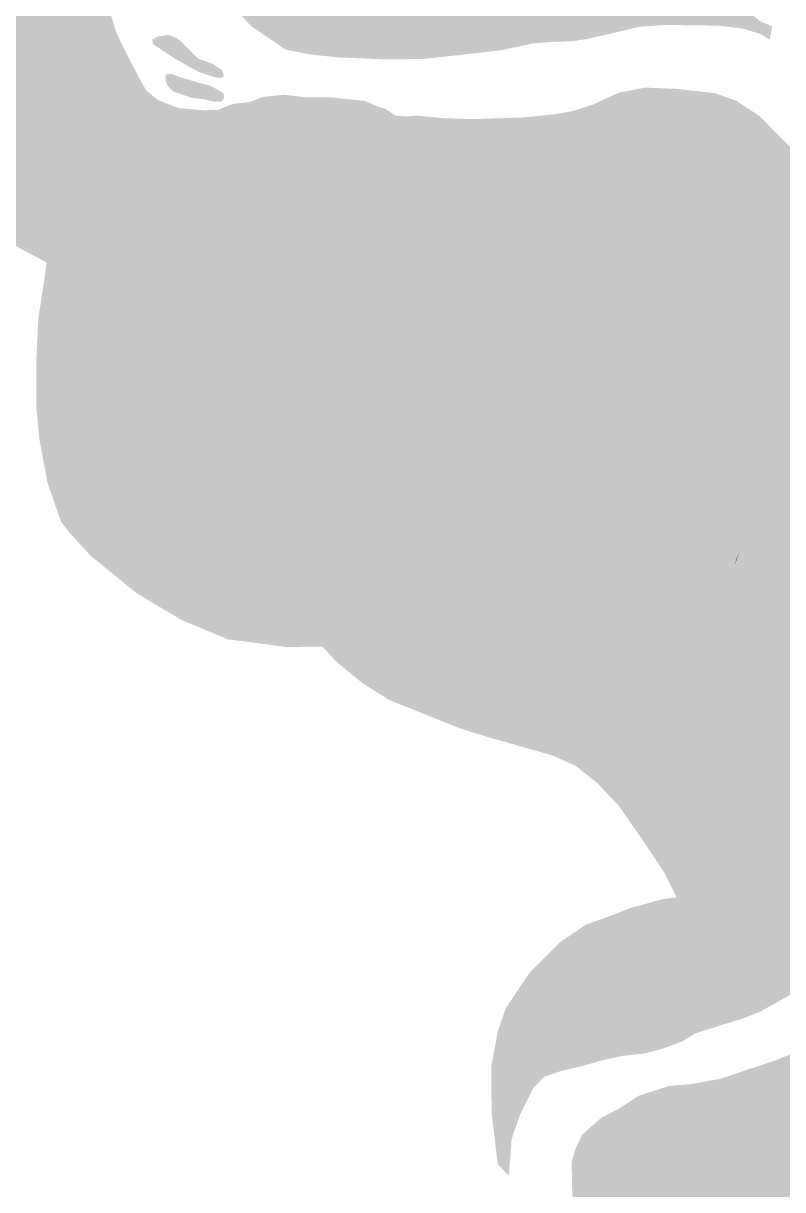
# Model space of a CAD drawing. Header units: inches. Extents: x 288635 to 693176, y 676945 to 1601077.
# Drawn here: x 412558 to 424437, y 863583 to 881831 of the extents above; entities that cross this region are included whole.
import ezdxf

# ---------------------------------------------------------------- set-up
doc = ezdxf.new("R2010")
doc.units = ezdxf.units.IN
doc.header["$MEASUREMENT"] = 0

msp = doc.modelspace()

# ---------------------------------------------------------------- hatches: boundary and pattern name
for points in [[(422206.3646, 889000.8553), (422241.9246, 888858.615), (422338.4448, 888706.2147), (422384.1649, 888599.5345), (422404.485, 888462.3742), (422368.9249, 888284.5738), (422252.7029, 888011.563), (422214.4891, 888092.0132), (421919.8485, 888310.4537), (421518.5277, 888513.6541), (421066.4068, 888671.1344), (420578.7258, 888803.2146), (420146.9249, 888914.9749), (419679.564, 888991.175), (419136.0029, 888584.7742), (419923.4045, 888234.2535), (420588.8858, 887990.413), (421203.567, 887782.1326), (421620.1279, 887619.5723), (421823.3283, 887446.8519), (421884.2884, 887253.8115), (421813.1682, 887045.5311), (421564.2477, 886725.4905), (421396.6074, 886578.1702), (421137.5269, 886542.6101), (420741.2861, 886679.7704), (419979.2846, 887253.8115), (418709.282, 888493.334), (418155.5609, 888401.8938), (417779.6402, 888366.3338), (417891.4004, 888249.4935), (417459.3702, 887614.2982), (417164.7296, 887172.3373), (417052.9694, 886791.3366), (417063.1294, 886339.2157), (417108.8495, 886141.0953), (417154.5696, 885866.7747), (417134.2496, 885602.6142), (417078.3695, 885379.0938), (416859.929, 885079.3732), (416377.3281, 884683.1324), (416362.088, 884418.9718), (416453.5282, 884109.0912), (416494.1683, 883844.9307), (416763.4088, 883921.1308), (417235.8498, 884246.2515), (417545.7304, 884485.012), (417860.691, 884901.5728), (418013.0913, 885160.6533), (417997.7283, 885550.6084), (417962.5933, 886442.4289), (417948.8997, 886790.0085), (418048.6514, 887009.777), (418287.4119, 887355.2177), (418551.7841, 887746.5902), (418882.0024, 887416.3719), (419430.6435, 886801.6906), (419791.3242, 886507.05), (419860.7101, 886471.8314), (419911.7451, 886086.0618), (420145.4256, 885064.9798), (420252.1058, 884348.6984), (420277.5059, 883861.0174), (420343.546, 882905.9755), (420384.1861, 882545.2948), (420678.8267, 882489.4146), (421146.1876, 882357.3344), (421217.3078, 882784.0552), (421185.7763, 883376.1461), (421371.2603, 883308.778), (421530.0106, 883245.2778), (421635.8441, 883165.9027), (422016.8449, 882890.7355), (422318.4705, 882694.9434), (422683.5962, 882557.3598), (423117.5138, 882430.3595), (423435.0144, 882308.651), (423614.1411, 882242.7346), (423755.6495, 882136.928), (424078.7715, 881867.6597), (424274.5425, 881780.4536), (424234.3654, 881574.906), (424091.6621, 881663.6134), (423812.2615, 881749.9736), (423416.0207, 881795.6937), (422608.2991, 881805.8537), (422186.6583, 881775.3736), (421892.0177, 881704.2535), (421384.0167, 881587.4132), (421145.2562, 881551.8532), (420845.5356, 881541.6932), (420525.495, 881516.2931), (420032.734, 881409.6129), (419402.8127, 881338.4927), (418798.2915, 881272.4526), (418229.3304, 881267.3726), (417482.5689, 881297.8527), (417010.1279, 881348.6528), (416661.3852, 881421.0429), (416133.0642, 881776.6436), (415599.6631, 882330.3647), (415325.3426, 882706.2855), (414995.1419, 883031.4061), (414720.8213, 883539.4071), (414532.861, 883864.5278), (414426.1808, 884164.2484), (414324.5806, 884382.6888), (414314.4205, 884479.209), (414319.5005, 884697.6495), (414324.5806, 884773.8496), (414309.3405, 884875.4498), (414238.2204, 884895.7699), (414172.1803, 884778.9296), (414126.4602, 884621.4493), (414055.34, 884570.6492), (413933.4198, 884804.3297), (413872.4597, 885124.3703), (413780.0317, 885470.446), (413708.9115, 885937.8069), (413597.1513, 886298.4877), (413536.1912, 886643.9284), (413520.9512, 886836.9687), (413586.9913, 886958.889), (413764.7917, 887126.5293), (414044.1922, 887344.9698), (414176.2725, 887507.5301), (414338.8328, 887756.4506), (414394.7129, 887919.0109), (414425.193, 888015.5311), (414399.7929, 888086.6512), (414171.1925, 887954.571), (413810.5118, 887649.7704), (413515.8712, 887314.4897), (413373.6309, 887207.8095), (413297.4307, 887162.0894), (413287.2707, 887395.7699), (413312.6708, 887700.5705), (413378.7109, 887893.6109), (413388.8709, 888071.4112), (413459.991, 888198.4115), (413546.3512, 888218.7315), (413663.1915, 888259.3716), (413840.9918, 888335.5717), (413978.1521, 888360.9718), (414140.7124, 888396.5319), (414288.0327, 888421.9319), (414445.513, 888477.812), (414506.4731, 888533.6921), (414542.0332, 888594.6523), (414486.1531, 888681.0124), (414277.8727, 888559.0922), (413962.9121, 888487.972), (413734.3116, 888457.492), (413663.1915, 888457.492), (413674.1192, 888608.8182), (413897.6397, 888720.5784), (414441.2008, 888872.9787), (415015.2419, 889314.9396), (415045.722, 889452.0999), (415071.122, 889680.7003), (415147.3222, 889817.8606), (415431.8027, 889924.5408), (415701.0433, 889960.1009), (416605.2851, 889970.2609), (416706.8853, 890142.9812), (416915.1657, 890346.1816), (417280.9264, 890529.062), (417758.4474, 890722.1024), (418185.1682, 890884.6627), (418759.2094, 891204.7034), (419338.3305, 891550.1441), (419450.0908, 891656.8243), (419785.3714, 891753.3445), (420232.4123, 891915.9048), (420450.8528, 892093.7051), (420847.0936, 892362.9457), (421162.0542, 892677.9063), (421654.8152, 893104.6272), (422015.4959, 893561.8281), (422202.5701, 893936.5554), (422202.5701, 893790.5051), (422345.657, 893554.3387), (422316.3076, 893283.2951), (422238.498, 892564.7181), (422187.8735, 892097.1979), (422036.3219, 891736.9213), (422014.9806, 891108.8104), (421984.8624, 890222.3781), (422022.7591, 890027.6347), (422074.2843, 889762.8568), (422136.6096, 889451.2304), (422175.8845, 889254.8558), (422206.3646, 889000.8553)], [(407482.7102, 890168.4613), (407955.5853, 890226.3631), (408415.9613, 890369.2384), (408590.5866, 890517.4054), (408708.6986, 890750.2128), (408856.0189, 890704.4928), (409394.4999, 890729.8928), (409778.4753, 890780.5923), (410120.9414, 890760.3729), (410268.2617, 890638.4526), (410552.7422, 890277.7719), (410877.8629, 889835.811), (411492.5441, 889419.2502), (412010.7052, 889033.1694), (412579.6663, 888535.3284), (412583.3987, 888445.8345), (412723.3896, 888350.8118), (412728.4696, 888046.0112), (412703.0695, 887832.6507), (412708.1495, 887670.0904), (412753.8696, 887507.5301), (412784.3497, 887360.2098), (412733.5496, 887035.0891), (412611.6294, 886598.2083), (412591.3093, 886227.3675), (412616.7094, 886090.2072), (412753.8696, 885815.8867), (412784.3497, 885693.9665), (412819.9098, 885521.2461), (412946.91, 885353.6058), (413028.1902, 885246.9256), (413130.7782, 884778.9296), (413303.4985, 884270.9286), (413344.1386, 884133.7683), (413379.6987, 883803.5677), (413460.9788, 883620.6873), (413496.5389, 883315.8867), (413547.339, 883163.4864), (413567.659, 883046.6462), (413623.5392, 882782.4856), (413643.8592, 882650.4054), (413720.0593, 882574.2052), (413735.2994, 882365.9248), (413816.5795, 882127.1643), (413918.1797, 881995.0841), (414004.5399, 881705.5235), (414101.0601, 881497.2431), (414222.9804, 881253.4026), (414380.4607, 880958.762), (414476.9809, 880786.0416), (414203.0221, 881046.001), (413959.1817, 881376.2017), (413847.4214, 881513.3619), (413781.3813, 881442.2418), (413623.901, 880695.4803), (413227.6602, 879308.6375), (413110.82, 878876.8367), (413097.9007, 878814.8239), (412920.145, 878089.2982), (412473.1041, 878328.0587), (411131.9814, 879105.3003), (410776.3807, 879420.2609), (410552.8603, 879684.4214), (410486.8201, 879857.1418), (410187.0995, 880182.2624), (409928.6893, 880816.664), (409771.209, 881258.6249), (409593.4086, 881685.3457), (409385.1282, 882051.1064), (409237.8079, 882167.9467), (409075.2476, 882198.4267), (408856.8072, 882233.9868), (408394.5262, 882315.267), (408033.8455, 882442.2672), (407729.0449, 882614.9876), (407530.9245, 882833.428), (407368.3642, 883107.7486), (407327.7241, 883453.1892), (407327.7241, 883757.9899), (407202.7236, 883901.75), (407068.9611, 884100.6789), (406774.3205, 884664.56), (406560.9601, 885162.401), (406439.0398, 885700.8821), (406449.1998, 885970.1226), (406479.6799, 886198.7231), (406576.2001, 886539.0838), (406784.4805, 887148.685), (407074.0411, 888012.2867), (407241.6814, 888738.7282), (407282.639, 889028.0771), (407270.3934, 889274.837), (407326.2735, 889447.5574), (407356.7536, 889671.0778), (407646.3142, 890092.7187), (407482.7102, 890168.4613)], [(415696.7405, 881004.5899), (415640.8604, 880974.1098), (415529.1002, 880994.4298), (415305.5797, 881070.63), (415132.8594, 881162.0702), (414904.2589, 881294.1504), (414584.2183, 881507.5109), (414574.0583, 881578.631), (414655.3384, 881624.3511), (414833.1388, 881649.7511), (414949.979, 881604.0311), (415031.2592, 881543.0709), (415143.0194, 881426.2307), (415285.2597, 881283.9904), (415518.9402, 881197.6302), (415671.3405, 881096.03), (415696.7405, 881004.5899)], [(415701.8205, 880659.1492), (415651.0204, 880603.2691), (415524.0202, 880608.3491), (415376.6999, 880643.9091), (415193.8195, 880664.2292), (414904.2589, 880765.8294), (414822.9788, 880847.1095), (414782.3387, 880928.3897), (414782.3387, 881024.9099), (414858.5389, 881045.2299), (414971.0173, 881001.7362), (415056.6592, 880974.1098), (415285.2597, 880908.0697), (415483.3801, 880852.1896), (415686.5805, 880745.5093), (415701.8205, 880659.1492)], [(416892.5571, 880684.5416), (417027.2961, 880093.4568), (417144.1364, 879443.2155), (417337.1767, 879057.1347), (417464.177, 878914.8944), (417682.6174, 878787.8942), (418017.8981, 878742.1741), (418657.9794, 878742.1741), (418978.02, 878742.1741), (419425.0609, 878706.614), (419973.702, 878630.4139), (420502.0231, 878493.2536), (421040.5041, 878290.0532), (421497.7051, 878061.4527), (421827.9057, 877831.8363), (422259.7066, 877369.5553), (422457.827, 876871.7143), (422539.1071, 876526.2736), (422635.6273, 876089.3928), (422732.1475, 875510.2716), (422833.7477, 875144.5109), (422920.1079, 874788.9102), (422884.5478, 874377.4293), (422727.0675, 873899.9084), (422564.5072, 873584.9478), (422391.7868, 873391.9074), (422254.6266, 873341.1073), (422092.0662, 873381.7474), (421878.7058, 873529.0676), (421451.985, 873681.468), (421131.9443, 873747.5081), (420720.4635, 873752.5881), (420298.8227, 873757.6681), (419917.8219, 873732.2681), (419450.461, 873661.1479), (418937.3799, 873503.6676), (418246.4986, 873234.4271), (417799.4577, 873127.7468), (417408.9582, 873072.9399), (417220.3365, 873046.4667), (416961.256, 873041.3867), (416656.667, 873024.665), (416143.586, 873055.145), (415666.0651, 873217.7054), (415386.6645, 873446.3058), (415041.2238, 873974.6269), (414741.5032, 874604.5481), (414523.0628, 875285.2695), (414253.8222, 876062.511), (414065.8619, 876799.1125), (413943.9416, 877408.7137), (413943.9416, 877931.9548), (414009.9818, 878470.4359), (414070.9419, 878785.3965), (414213.1822, 879405.1577), (414365.5825, 879811.5585), (414538.3028, 880228.1194), (414664.9412, 880628.5613), (414984.9819, 880506.6411), (415371.0626, 880471.081), (415599.6631, 880476.161), (415838.4236, 880572.6812), (416097.5041, 880598.0813), (416305.7845, 880679.3614), (416634.2072, 880713.6515), (416892.5571, 880684.5416)], [(424076.4221, 880378.3708), (424503.1429, 879946.57), (424965.4238, 879484.289), (425115.2016, 879310.7342), (425352.8512, 879035.3581), (425611.9317, 878771.1976), (425860.8522, 878522.2771), (425942.1323, 878415.5969), (426003.0925, 878364.7968), (426180.8928, 878253.0365), (426358.6932, 878034.5961), (426526.3335, 877663.7554), (426673.6538, 877323.3947), (426719.3739, 877038.9141), (426790.494, 876850.9537), (426831.1341, 876698.5534), (426927.6543, 876312.4727), (426963.2144, 876017.8321), (426902.2543, 875641.9113), (426820.9741, 875286.3106), (426734.6139, 875042.4701), (426607.6137, 874290.6286), (426536.4935, 873594.6672), (426414.5733, 873183.1864), (426318.0531, 872883.4658), (426292.653, 872411.0249), (426252.013, 871740.4635), (426241.8529, 871262.9426), (426201.2129, 870953.0619), (426155.4928, 870455.2209), (426099.5068, 869756.402), (425987.7466, 869207.761), (425804.8662, 868425.4394), (425703.266, 868105.3987), (425652.4659, 867892.0383), (425611.8258, 867734.558), (425459.4255, 867368.7973), (425271.4652, 867170.6769), (424895.5444, 866860.7963), (424494.2236, 866596.6357), (424082.7428, 866368.0353), (423828.7423, 866266.4351), (423431.6548, 866143.0332), (423065.8941, 866026.1929), (422877.9337, 865909.3527), (422573.1331, 865792.5125), (422293.7325, 865716.3123), (421922.8918, 865675.6722), (421623.1712, 865609.6321), (421267.5705, 865508.0319), (420978.0099, 865441.9918), (420698.6093, 865345.4716), (420530.969, 865162.5912), (420327.7686, 864756.1904), (420195.6883, 864370.1096), (420152.3861, 863801.7697), (419979.6658, 863984.65), (419883.1456, 864787.2916), (419878.0656, 865508.6531), (419979.6658, 866057.2942), (420101.586, 866417.9749), (420472.4268, 866971.696), (420939.7877, 867444.137), (421366.5086, 867733.6975), (421701.7892, 867850.5378), (422031.9899, 867982.618), (422565.391, 868129.9383), (422778.7514, 868155.3384), (422580.631, 868551.5792), (422219.9503, 869090.0602), (421869.4296, 869592.9812), (421534.1489, 869948.582), (421193.7882, 870217.8225), (420822.9475, 870380.3828), (420360.6665, 870512.4631), (419822.1855, 870664.8634), (419370.0646, 870807.1037), (418282.9424, 871243.9846), (417876.5416, 871497.9851), (417465.0608, 871833.2657), (417236.4603, 872082.1862), (417596.2573, 872142.2249), (417796.9165, 872180.6846), (418205.8585, 872259.0651), (418279.2085, 872277.2511), (418544.7227, 872343.081), (418820.5397, 872411.4654), (418917.4949, 872445.1446), (419208.5633, 872546.2525), (419709.5415, 872701.026), (420202.3025, 872777.2261), (420281.1641, 872775.015), (420734.6377, 872762.3008), (421497.7051, 872655.3059), (421853.3058, 872502.9056), (422203.8265, 872360.6653), (422447.667, 872264.1451), (422732.1475, 872259.0651), (423097.9083, 872391.1454), (423428.1089, 872777.2261), (423504.0245, 872950.3669), (423523.978, 872995.8748), (423684.9807, 873363.074), (423717.6695, 873437.6275), (423763.0511, 873575.6631), (423839.5897, 873808.4682), (423880.2298, 874199.629), (423925.9499, 874910.8304), (423923.3117, 875135.077), (423920.8699, 875342.6313), (423771.2213, 876427.0018), (423639.141, 876884.2027), (423131.14, 877722.4044), (422602.8189, 878362.4856), (422298.0183, 878652.0462), (421777.1056, 878945.3745), (421208.1445, 879240.0151), (420456.303, 879524.4956), (419724.7815, 879712.456), (419186.3004, 879768.3361), (418673.2194, 879915.6564), (418388.7388, 880047.7367), (418185.5384, 880210.297), (418114.4183, 880408.4174), (418102.3301, 880530.7711), (418209.0103, 880500.2911), (418381.7307, 880388.5308), (418544.291, 880373.2908), (418717.0113, 880388.5308), (419118.3321, 880347.8908), (419606.0131, 880332.6507), (420383.2547, 880358.0508), (420865.8556, 880408.8509), (421135.0962, 880454.571), (421475.4569, 880561.2512), (421866.6176, 880744.1316), (422283.1785, 880825.4117), (422786.0995, 880805.0917), (423380.4607, 880739.0515), (423715.7413, 880617.1313), (424076.4221, 880378.3708)], [(418209.9597, 879050.2329), (418400.4601, 879015.3079), (418654.4606, 879031.1829), (418898.9361, 879161.3582), (419067.2114, 879278.8334), (419219.6117, 879351.8585), (419359.312, 879415.3587), (419483.1372, 879478.8588), (419610.1375, 879504.2589), (419780.9528, 879537.9139), (420019.7133, 879502.3538), (420233.0737, 879466.7938), (420532.7943, 879283.9134), (420893.4751, 879156.9132), (421426.8761, 878923.2327), (421736.7568, 878735.2723), (421802.7969, 878613.3521), (421848.517, 878267.9114), (421792.6369, 878186.6312), (421558.9564, 878328.8715), (421310.0359, 878405.0717), (420984.9153, 878450.7917), (420527.7143, 878557.472), (420187.3537, 878628.5921), (419420.2721, 878760.6724), (418988.4713, 878811.4725), (418500.7903, 878806.3925), (418119.7895, 878841.9525), (417769.9038, 879029.0662), (417597.1835, 879308.4668), (417551.4634, 879674.2275), (417571.7834, 880029.8282), (417637.8236, 879973.9481), (417719.1037, 879785.9878), (417780.0638, 879526.9072), (417891.8241, 879262.7467), (418023.9043, 879161.1465), (418209.9597, 879050.2329)], [(416344.1143, 872712.5604), (416913.0754, 872677.0004), (417273.7562, 872717.6404), (417923.9975, 872844.6407), (418360.8783, 873012.281), (418802.8392, 873185.0014), (419021.2797, 873276.4416), (419346.4003, 873367.8817), (419712.161, 873469.482), (420123.6419, 873571.0822), (420611.3228, 873637.1223), (421058.3637, 873611.7222), (421495.2446, 873545.6821), (421886.4054, 873408.5218), (422186.126, 873291.6816), (422536.6467, 873113.8812), (422739.8471, 872991.961), (423019.2477, 872900.5208), (423349.4483, 872931.0009), (423504.0245, 872950.3669), (423428.1089, 872777.2261), (423097.9083, 872391.1454), (422732.1475, 872259.0651), (422447.667, 872264.1451), (422203.8265, 872360.6653), (421853.3058, 872502.9056), (421497.7051, 872655.3059), (420734.6377, 872762.3008), (420281.1641, 872775.015), (420202.3025, 872777.2261), (419709.5415, 872701.026), (419208.5633, 872546.2525), (418917.4949, 872445.1446), (418820.5397, 872411.4654), (418544.7227, 872343.081), (418279.2085, 872277.2511), (418205.8585, 872259.0651), (417796.9165, 872180.6846), (417596.2573, 872142.2249), (417236.4603, 872082.1862), (417002.7118, 872077.8575), (416687.8192, 872072.0262), (415758.1773, 872193.9465), (415036.8159, 872493.667), (414328.3661, 872915.9429), (413608.698, 873503.3191), (413296.4891, 873841.9864), (413148.7455, 874030.3701), (412935.385, 874645.0514), (412808.3848, 875325.7727), (412762.6647, 875798.2137), (412762.6647, 876631.3353), (412793.1447, 877220.6165), (412889.6649, 877845.4578), (412920.145, 878089.2982), (413097.9007, 878814.8239), (413191.714, 878947.2569), (413278.0742, 878937.0969), (413247.5941, 878693.2564), (413145.9939, 878347.8157), (413135.8339, 878175.0954), (413161.2339, 878037.9351), (413166.3139, 877682.3344), (413166.3139, 877535.0141), (413095.1938, 877382.6138), (413064.7137, 877225.1335), (413085.0338, 876986.373), (413161.2339, 876839.0527), (413217.1141, 876503.772), (413237.4341, 876066.8911), (413237.4341, 875599.5302), (413227.2741, 875421.7299), (413237.4341, 875203.2894), (413272.9942, 874898.4888), (413349.1943, 874766.4085), (413511.7546, 874512.408), (413684.475, 874288.8876), (413870.1494, 874038.4431), (414047.9497, 873774.2826), (414129.2299, 873733.6425), (414434.0305, 873418.6818), (414591.5108, 873276.4416), (414743.9111, 873185.0014), (414957.2715, 873164.6813), (415129.9919, 873093.5612), (415394.1524, 872925.9209), (415541.4727, 872885.2808), (415653.2329, 872875.1208), (415851.3533, 872819.2407), (416095.1938, 872748.1205), (416344.1143, 872712.5604)], [(423039.1444, 877752.248), (423323.6249, 877289.9671), (423516.6653, 876934.3664), (423648.7456, 876619.4058), (423831.6436, 875886.8302), (423920.8699, 875342.6313), (423923.3117, 875135.077), (423925.9499, 874910.8304), (423880.2298, 874199.629), (423839.5897, 873808.4682), (423763.0511, 873575.6631), (423684.9807, 873363.074), (423523.978, 872995.8748), (423479.4119, 873094.5137), (423479.4119, 873191.8806), (423441.3118, 873242.6807), (423428.6118, 873327.3475), (423454.0119, 873407.781), (423538.6787, 873454.3478), (423538.6787, 873577.1147), (423475.1786, 873674.4815), (423373.5784, 873793.0151), (423280.4448, 873966.5821), (423204.2447, 874199.4159), (423132.2779, 874499.9832), (423098.4111, 874796.3171), (423030.6777, 874923.3174), (422988.3443, 875177.3179), (422922.3041, 875517.0435), (422907.0641, 875755.804), (422846.104, 875964.0844), (422795.3039, 876162.2048), (422759.7438, 876340.0052), (422683.5437, 876487.3255), (422536.2234, 876954.6864), (422400.9681, 877202.9719), (422318.4179, 877342.6722), (422293.0179, 877412.5223), (422331.1179, 877460.1474), (422391.4431, 877453.7974), (422531.1433, 877396.6473), (422597.8185, 877383.9473), (422620.0435, 877412.5223), (422594.6435, 877510.9475), (422562.8934, 877644.2978), (422540.6684, 877793.5231), (422547.0184, 877980.8485), (422553.3684, 878145.9488), (422458.1182, 878250.724), (422385.0931, 878342.7992), (422397.7931, 878418.9993), (422442.2432, 878418.9993), (422581.9434, 878317.3991), (422754.6638, 878087.5287), (423039.1444, 877752.248)], [(428381.6014, 867368.3615), (428732.1221, 867332.8015), (429194.4031, 867358.2015), (429489.8727, 867394.8083), (429768.4442, 867429.3216), (430215.4851, 867434.4017), (430708.2461, 867368.3615), (431368.6474, 867165.1611), (431744.5682, 866977.2007), (431998.5687, 866738.4403), (432171.289, 866433.6397), (432354.1694, 866027.2388), (432430.3695, 865808.7984), (432557.3698, 865722.4382), (432999.3307, 865539.5579), (433542.8918, 865402.3976), (434020.4127, 865249.9973), (434619.8539, 864950.2767), (434955.1346, 864757.2363), (435183.735, 864569.2759), (435402.1755, 864508.3158), (435971.1366, 864482.9158), (436834.7383, 864427.0356), (436956.6586, 864442.2757), (437286.8592, 864640.3961), (437815.1803, 864909.6366), (438358.7414, 865117.917), (438770.2222, 865194.1172), (439247.7432, 865265.2373), (439730.3441, 865280.4774), (440187.545, 865280.4774), (440695.5461, 865224.5972), (441142.587, 865077.2769), (441427.0675, 864955.3567), (441701.3881, 864808.0364), (441864.8507, 864696.5913), (441722.2314, 864747.3004), (441574.9111, 864676.1802), (441356.4707, 864706.6603), (441066.9101, 864772.7004), (440838.3096, 864859.0606), (440711.3094, 864864.1406), (440462.3889, 864884.4606), (439923.9078, 864782.8604), (439517.507, 864655.8602), (438862.1857, 864417.0997), (438384.6647, 864168.1792), (437942.7038, 863873.5386), (437683.6233, 863675.4182), (437480.4229, 863533.1779), (437109.5822, 863309.6575), (436901.3018, 863126.7771), (436784.4615, 863009.9369), (436195.1803, 862623.8561), (435595.7391, 862349.5356), (435179.1783, 862131.0951), (434854.0577, 861999.0149), (434508.617, 861892.3347), (434163.1763, 861795.8145), (433751.6955, 861836.4545), (433086.2141, 862080.295), (432415.6528, 862364.7756), (431963.5319, 862583.216), (431552.0511, 862761.0164), (431323.4506, 862827.0565), (430957.6899, 862867.6966), (430414.1288, 862837.2165), (429870.5677, 862776.2564), (429469.2469, 862720.3763), (428915.5258, 862501.9359), (428432.9248, 862349.5356), (427945.2438, 862146.3352), (427568.0531, 861943.1348), (427015.602, 861695.4843), (426717.1514, 861466.8838), (426202.8004, 861200.1833), (425377.2987, 860952.5328), (425034.398, 860882.6826), (424621.6472, 860869.9826), (424158.0963, 860850.9326), (423637.3952, 860933.4827), (423351.6447, 861047.783), (422999.8539, 861174.7832), (422756.0135, 861317.0235), (422664.5733, 861423.7037), (422359.7727, 861667.5442), (421861.9317, 861997.7449), (421582.5311, 862216.1853), (421384.4107, 862419.3857), (421226.9304, 862785.1464), (421181.2103, 863110.2671), (421145.6502, 863491.2679), (421135.4902, 864014.5089), (421201.5304, 864243.1094), (421308.2106, 864451.3898), (421602.8512, 864710.4703), (421872.0917, 864847.6306), (422181.9723, 865050.831), (422649.3332, 865203.2313), (423030.334, 865238.7913), (423451.9749, 865314.9915), (423843.1356, 865447.0718), (424306.2632, 865600.9537), (424758.3841, 865778.7541), (425154.6249, 866047.9946), (425566.1057, 866505.1955), (426023.3067, 867084.3167), (426312.8672, 867571.9977), (426490.6676, 867866.6383), (426663.3879, 868333.9992), (426739.5881, 868577.8397), (426922.4685, 868989.3205), (427044.3887, 869177.2809), (427206.949, 869299.2011), (427303.4692, 869405.8813), (427359.3493, 869710.682), (427420.3095, 870005.3225), (427415.3353, 870409.5009), (427395.0152, 871201.9824), (427420.4153, 871984.304), (427425.4953, 872817.4257), (427461.0554, 873208.5865), (427684.5758, 873858.8278), (427781.096, 874295.7086), (427836.9761, 874905.3098), (427852.2162, 875332.0307), (427831.8961, 875733.3515), (427796.336, 876337.8727), (427623.6157, 876993.194), (427604.2035, 877037.4107), (427888.8404, 876791.7804), (428081.8808, 876446.3397), (428401.9215, 876050.0989), (428727.0421, 875669.0981), (429001.3627, 875379.5375), (429097.8829, 875288.0974), (429154.72, 875228.043), (429428.0835, 874846.1365), (429610.9639, 874368.6155), (429778.6042, 874043.4949), (429946.2446, 873718.3742), (430078.3248, 873423.7336), (430225.6451, 873057.9729), (430271.3652, 872788.7324), (430276.4452, 872509.3318), (430185.005, 872224.8512), (429809.0843, 871432.3697), (429778.6042, 871351.0895), (429768.4442, 871163.1291), (429687.164, 870944.6887), (429661.764, 870716.0882), (429494.1237, 870390.9676), (429265.5232, 870142.0471), (429036.9227, 870015.0468), (428803.2423, 869969.3267), (428427.3215, 869832.1665), (428300.3213, 869710.2462), (428229.2011, 869527.3658), (428081.8808, 869207.3252), (427904.0805, 868943.1647), (427766.9202, 868704.4042), (427594.1999, 868541.8439), (427436.7195, 868379.2835), (427319.8793, 868318.3234), (427258.9192, 868262.4433), (427314.7993, 868130.3631), (427589.1198, 867856.0425), (427858.3604, 867652.8421), (428137.7609, 867459.8017), (428381.6014, 867368.3615)], [(423717.6695, 873437.6275), (423684.9807, 873363.074), (423763.0511, 873575.6631), (423717.6695, 873437.6275)]]:
    msp.add_hatch(color=256).paths.add_polyline_path(points, flags=0)
h = msp.add_hatch(color=256)
h.paths.add_polyline_path([(414213.1822, 879405.1577), (414070.9419, 878785.3965), (414009.9818, 878470.4359), (413943.9416, 877931.9548), (413943.9416, 877408.7137), (414065.8619, 876799.1125), (414253.8222, 876062.511), (414523.0628, 875285.2695), (414741.5032, 874604.5481), (415041.2238, 873974.6269), (415386.6645, 873446.3058), (415666.0651, 873217.7054), (416143.586, 873055.145), (416656.667, 873024.665), (416961.256, 873041.3867), (417220.3365, 873046.4667), (417408.9582, 873072.9399), (417799.4577, 873127.7468), (418246.4986, 873234.4271), (418937.3799, 873503.6676), (419450.461, 873661.1479), (419917.8219, 873732.2681), (420298.8227, 873757.6681), (420720.4635, 873752.5881), (421131.9443, 873747.5081), (421451.985, 873681.468), (421878.7058, 873529.0676), (422092.0662, 873381.7474), (422254.6266, 873341.1073), (422391.7868, 873391.9074), (422564.5072, 873584.9478), (422727.0675, 873899.9084), (422884.5478, 874377.4293), (422920.1079, 874788.9102), (422833.7477, 875144.5109), (422732.1475, 875510.2716), (422635.6273, 876089.3928), (422539.1071, 876526.2736), (422457.827, 876871.7143), (422259.7066, 877369.5553), (421827.9057, 877831.8363), (421497.7051, 878061.4527), (421040.5041, 878290.0532), (420502.0231, 878493.2536), (419973.702, 878630.4139), (419425.0609, 878706.614), (418978.02, 878742.1741), (418657.9794, 878742.1741), (418017.8981, 878742.1741), (417682.6174, 878787.8942), (417464.177, 878914.8944), (417337.1767, 879057.1347), (417144.1364, 879443.2155), (417027.2961, 880093.4568), (416892.5571, 880684.5416), (416994.8879, 880673.0114), (417375.8887, 880673.0114), (417899.1297, 880617.1313), (418102.3301, 880530.7711), (418114.4183, 880408.4174), (418185.5384, 880210.297), (418388.7388, 880047.7367), (418673.2194, 879915.6564), (419186.3004, 879768.3361), (419724.7815, 879712.456), (420456.303, 879524.4956), (421208.1445, 879240.0151), (421777.1056, 878945.3745), (422298.0183, 878652.0462), (422602.8189, 878362.4856), (423131.14, 877722.4044), (423639.141, 876884.2027), (423771.2213, 876427.0018), (423920.8699, 875342.6313), (423831.6436, 875886.8302), (423648.7456, 876619.4058), (423516.6653, 876934.3664), (423323.6249, 877289.9671), (423039.1444, 877752.248), (422754.6638, 878087.5287), (422581.9434, 878317.3991), (422442.2432, 878418.9993), (422397.7931, 878418.9993), (422385.0931, 878342.7992), (422458.1182, 878250.724), (422553.3684, 878145.9488), (422547.0184, 877980.8485), (422540.6684, 877793.5231), (422562.8934, 877644.2978), (422594.6435, 877510.9475), (422620.0435, 877412.5223), (422597.8185, 877383.9473), (422531.1433, 877396.6473), (422391.4431, 877453.7974), (422331.1179, 877460.1474), (422293.0179, 877412.5223), (422318.4179, 877342.6722), (422400.9681, 877202.9719), (422536.2234, 876954.6864), (422683.5437, 876487.3255), (422759.7438, 876340.0052), (422795.3039, 876162.2048), (422846.104, 875964.0844), (422907.0641, 875755.804), (422922.3041, 875517.0435), (422988.3443, 875177.3179), (423030.6777, 874923.3174), (423098.4111, 874796.3171), (423132.2779, 874499.9832), (423204.2447, 874199.4159), (423280.4448, 873966.5821), (423373.5784, 873793.0151), (423475.1786, 873674.4815), (423538.6787, 873577.1147), (423538.6787, 873454.3478), (423454.0119, 873407.781), (423428.6118, 873327.3475), (423441.3118, 873242.6807), (423479.4119, 873191.8806), (423479.4119, 873094.5137), (423523.978, 872995.8748), (423504.0245, 872950.3669), (423349.4483, 872931.0009), (423019.2477, 872900.5208), (422739.8471, 872991.961), (422536.6467, 873113.8812), (422186.126, 873291.6816), (421886.4054, 873408.5218), (421495.2446, 873545.6821), (421058.3637, 873611.7222), (420611.3228, 873637.1223), (420123.6419, 873571.0822), (419712.161, 873469.482), (419346.4003, 873367.8817), (419021.2797, 873276.4416), (418802.8392, 873185.0014), (418360.8783, 873012.281), (417923.9975, 872844.6407), (417273.7562, 872717.6404), (416913.0754, 872677.0004), (416344.1143, 872712.5604), (416095.1938, 872748.1205), (415851.3533, 872819.2407), (415653.2329, 872875.1208), (415541.4727, 872885.2808), (415394.1524, 872925.9209), (415129.9919, 873093.5612), (414957.2715, 873164.6813), (414743.9111, 873185.0014), (414591.5108, 873276.4416), (414434.0305, 873418.6818), (414129.2299, 873733.6425), (414047.9497, 873774.2826), (413870.1494, 874038.4431), (413684.475, 874288.8876), (413511.7546, 874512.408), (413349.1943, 874766.4085), (413272.9942, 874898.4888), (413237.4341, 875203.2894), (413227.2741, 875421.7299), (413237.4341, 875599.5302), (413237.4341, 876066.8911), (413217.1141, 876503.772), (413161.2339, 876839.0527), (413085.0338, 876986.373), (413064.7137, 877225.1335), (413095.1938, 877382.6138), (413166.3139, 877535.0141), (413166.3139, 877682.3344), (413161.2339, 878037.9351), (413135.8339, 878175.0954), (413145.9939, 878347.8157), (413247.5941, 878693.2564), (413278.0742, 878937.0969), (413191.714, 878947.2569), (413097.9007, 878814.8239), (413110.82, 878876.8367), (413227.6602, 879308.6375), (413623.901, 880695.4803), (413781.3813, 881442.2418), (413847.4214, 881513.3619), (413959.1817, 881376.2017), (414203.0221, 881046.001), (414476.9809, 880786.0416), (414664.9412, 880628.5613), (414538.3028, 880228.1194), (414365.5825, 879811.5585), (414213.1822, 879405.1577)], flags=0)
h.paths.add_polyline_path([(421848.517, 878267.9114), (421802.7969, 878613.3521), (421736.7568, 878735.2723), (421426.8761, 878923.2327), (420893.4751, 879156.9132), (420532.7943, 879283.9134), (420233.0737, 879466.7938), (420019.7133, 879502.3538), (419780.9528, 879537.9139), (419610.1375, 879504.2589), (419483.1372, 879478.8588), (419359.312, 879415.3587), (419219.6117, 879351.8585), (419067.2114, 879278.8334), (418898.9361, 879161.3582), (418654.4606, 879031.1829), (418400.4601, 879015.3079), (418209.9597, 879050.2329), (418023.9043, 879161.1465), (417891.8241, 879262.7467), (417780.0638, 879526.9072), (417719.1037, 879785.9878), (417637.8236, 879973.9481), (417571.7834, 880029.8282), (417551.4634, 879674.2275), (417597.1835, 879308.4668), (417769.9038, 879029.0662), (418119.7895, 878841.9525), (418500.7903, 878806.3925), (418988.4713, 878811.4725), (419420.2721, 878760.6724), (420187.3537, 878628.5921), (420527.7143, 878557.472), (420984.9153, 878450.7917), (421310.0359, 878405.0717), (421558.9564, 878328.8715), (421792.6369, 878186.6312), (421848.517, 878267.9114)], flags=0)

doc.saveas('drawing.dxf')
